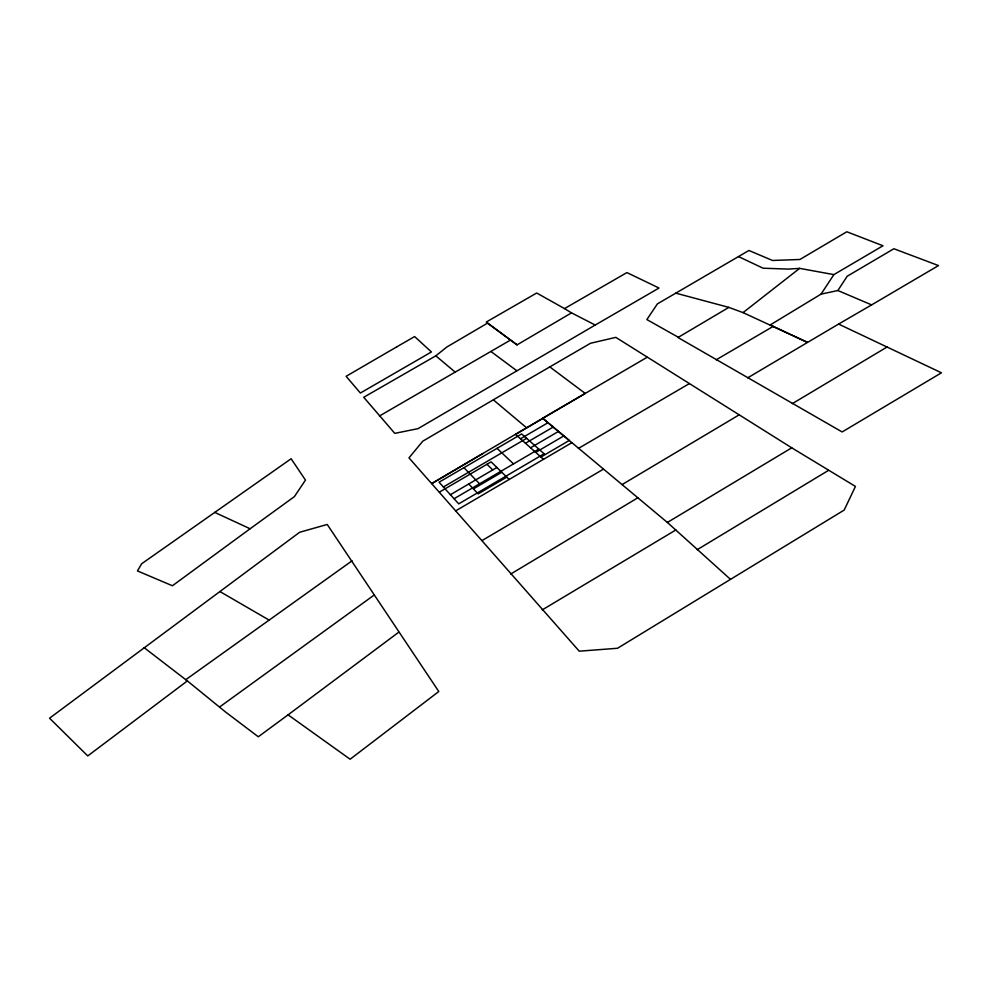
<?xml version="1.0" encoding="UTF-8"?>
<svg xmlns="http://www.w3.org/2000/svg" width="991" height="991" viewBox="0 0 991 991"><rect width="100%" height="100%" fill="white"/><g stroke="black" fill="none" stroke-linecap="round" stroke-linejoin="round"><path stroke-width="1.49" d="M837.866 290.524L847.218 276.229L893.882 248.753L938.502 265.576L871.634 304.881L837.866 290.524L821.056 294.116L770.18 324.974L807.368 342.341L743.039 312.611L728.856 307.383L677.993 337.51L842.139 431.952L941.45 372.802L838.584 324.069L747.685 377.831M821.056 294.116L833.877 274.618L882.981 245.768L846.81 231.77L799.923 259.481L772.497 260.472L748.936 250.475L657.405 303.878L646.875 319.56L678.141 337.175M595.232 325.036L417.991 428.657L394.79 433.364L363.722 397.28L435.817 355.831L446.879 346.986L487.522 323.14L517.054 344.868L571.51 312.871L595.232 325.036L659.015 288.034L626.907 272.587L564.511 308.597L536.701 293.014L486.247 322.05L517.054 344.868M743.039 312.611L799.626 268.363L833.877 274.618M187.361 680.916L87.753 755.935L49.55 718.202L299.641 532.266L327.228 524.462L438.79 691.507L350.12 759.23L288.084 714.845L258.292 736.784L225.267 711.786L187.361 680.916L144.141 647.668M288.084 714.845L398.729 632.208M250.116 528.76L172.409 585.755L137.464 570.915L141.651 563.768L291.131 458.746L305.476 480.09L294.401 496.615L250.116 528.76L214.75 512.409M219.643 706.967L374.35 594.91M185.651 679.776L352.078 560.807M730.503 579.363L844.183 510.068L855.444 486.432L791.735 447.821L615.82 337.361L590.512 343.27L508.061 391.172L422.761 441.193L408.986 457.867L579.24 651.186L617.529 648.263L730.503 579.363L667.377 522.455L542.709 418.289L431.828 483.546L482.679 453.618M871.634 304.881L838.584 324.069M697.243 549.671L828.414 470.428M510.699 574.049L638.006 497.68M667.377 522.455L791.735 447.821M792.329 403.647L887.317 346.862M542.238 609.899L675.924 529.925M622.162 484.537L739.199 414.82M379.442 416.009L510.538 340.049M481.936 540.591L603.321 469.226M450.41 494.707L496.912 467.492M530.557 447.783L558.466 431.444M454.076 498.733L538.807 449.084M473.425 488.885L501.805 472.261M535.71 452.392L563.829 435.904M506.785 477.105L478.182 493.877L468.743 483.98M540.937 457.062L569.28 440.438L542.882 418.462L515.58 434.405M455.897 510.737L571.918 442.643M716.245 359.783L773.203 326.373M647.049 357.317L542.709 418.289L585.247 393.452L550.03 367.066M520.498 438.79L547.998 422.723M443.398 486.977L526.63 438.319M439.409 492.118L491.127 461.856L509.188 479.458M525.49 443.25L553.189 427.047M578.385 448.44L689.364 383.604M799.626 268.363L788.353 269.094L763.132 268.214L738.506 256.595M675.85 293.163L728.856 307.383M220.039 591.615L269.329 620.217M564.511 308.597L571.51 312.871M491.028 351.557L516.782 370.721M493.468 399.943L526.58 427.79M435.817 355.831L455.179 372.108M515.481 434.318L543.477 459.329M497.024 448.341L513.524 463.899M487.002 464.284L492.738 469.932M463.924 467.678L479.57 483.794M544.121 453.779L458.722 503.862L439.063 482.208L521.675 433.947L544.121 453.779M396.772 346.85L346.107 376.307L360.377 393.031L431.432 351.954L414.61 336.568L396.772 346.85"/></g></svg>
